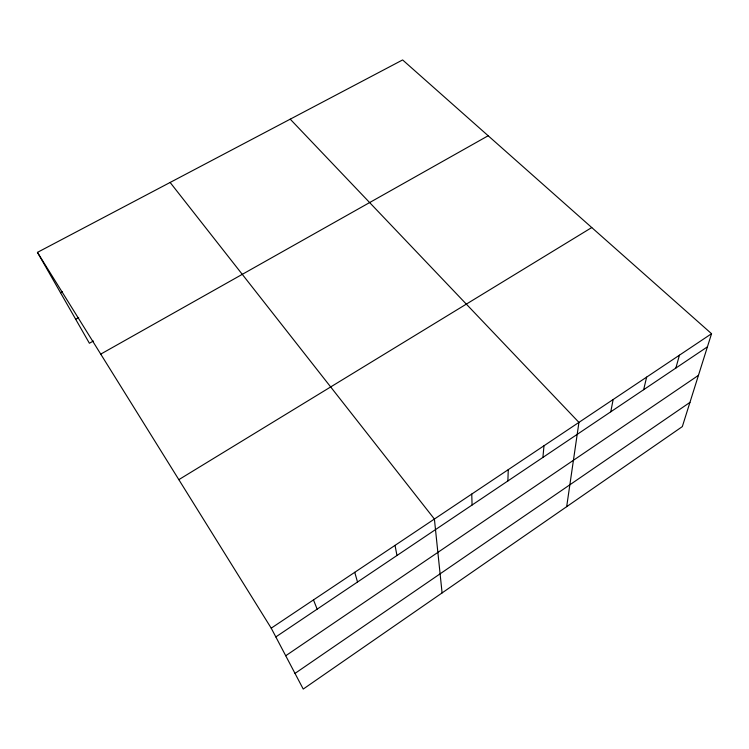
<?xml version="1.0" encoding="UTF-8"?>
<svg xmlns="http://www.w3.org/2000/svg" width="749" height="749" viewBox="0 0 749 749"><rect width="100%" height="100%" fill="white"/><g stroke="black" fill="none" stroke-linecap="round" stroke-linejoin="round"><path stroke-width="1.12" d="M507.878 480.961L508.262 469.651M542.913 457.414L543.989 445.758M566.675 506.67L578.94 422.389L290.228 119.166M610.772 411.81L613.15 399.507M643.653 389.705L646.64 377.112M675.86 368.059L679.437 355.185M711.55 333.708L682.33 426.602L303.233 689.061L271.222 628.168L37.45 252.376L402.616 59.939L711.55 333.708L271.222 628.168M295.003 673.407L689.941 402.391M285.725 655.75L698.442 375.361M275.829 636.922L707.412 346.853M178.833 479.65L591.757 227.546M100.74 354.118L488.17 135.756M93.363 341.029L89.393 343.248L37.45 252.376M75.668 319.233L78.654 317.595M60.51 292.709L62.513 291.623M170.126 182.456L434.401 519.048L442.088 592.927M313.485 599.902L317.155 609.152M354.745 572.311L357.516 582.02M395.041 545.366L396.961 555.515M471.748 494.068L472.085 505.023"/></g></svg>
